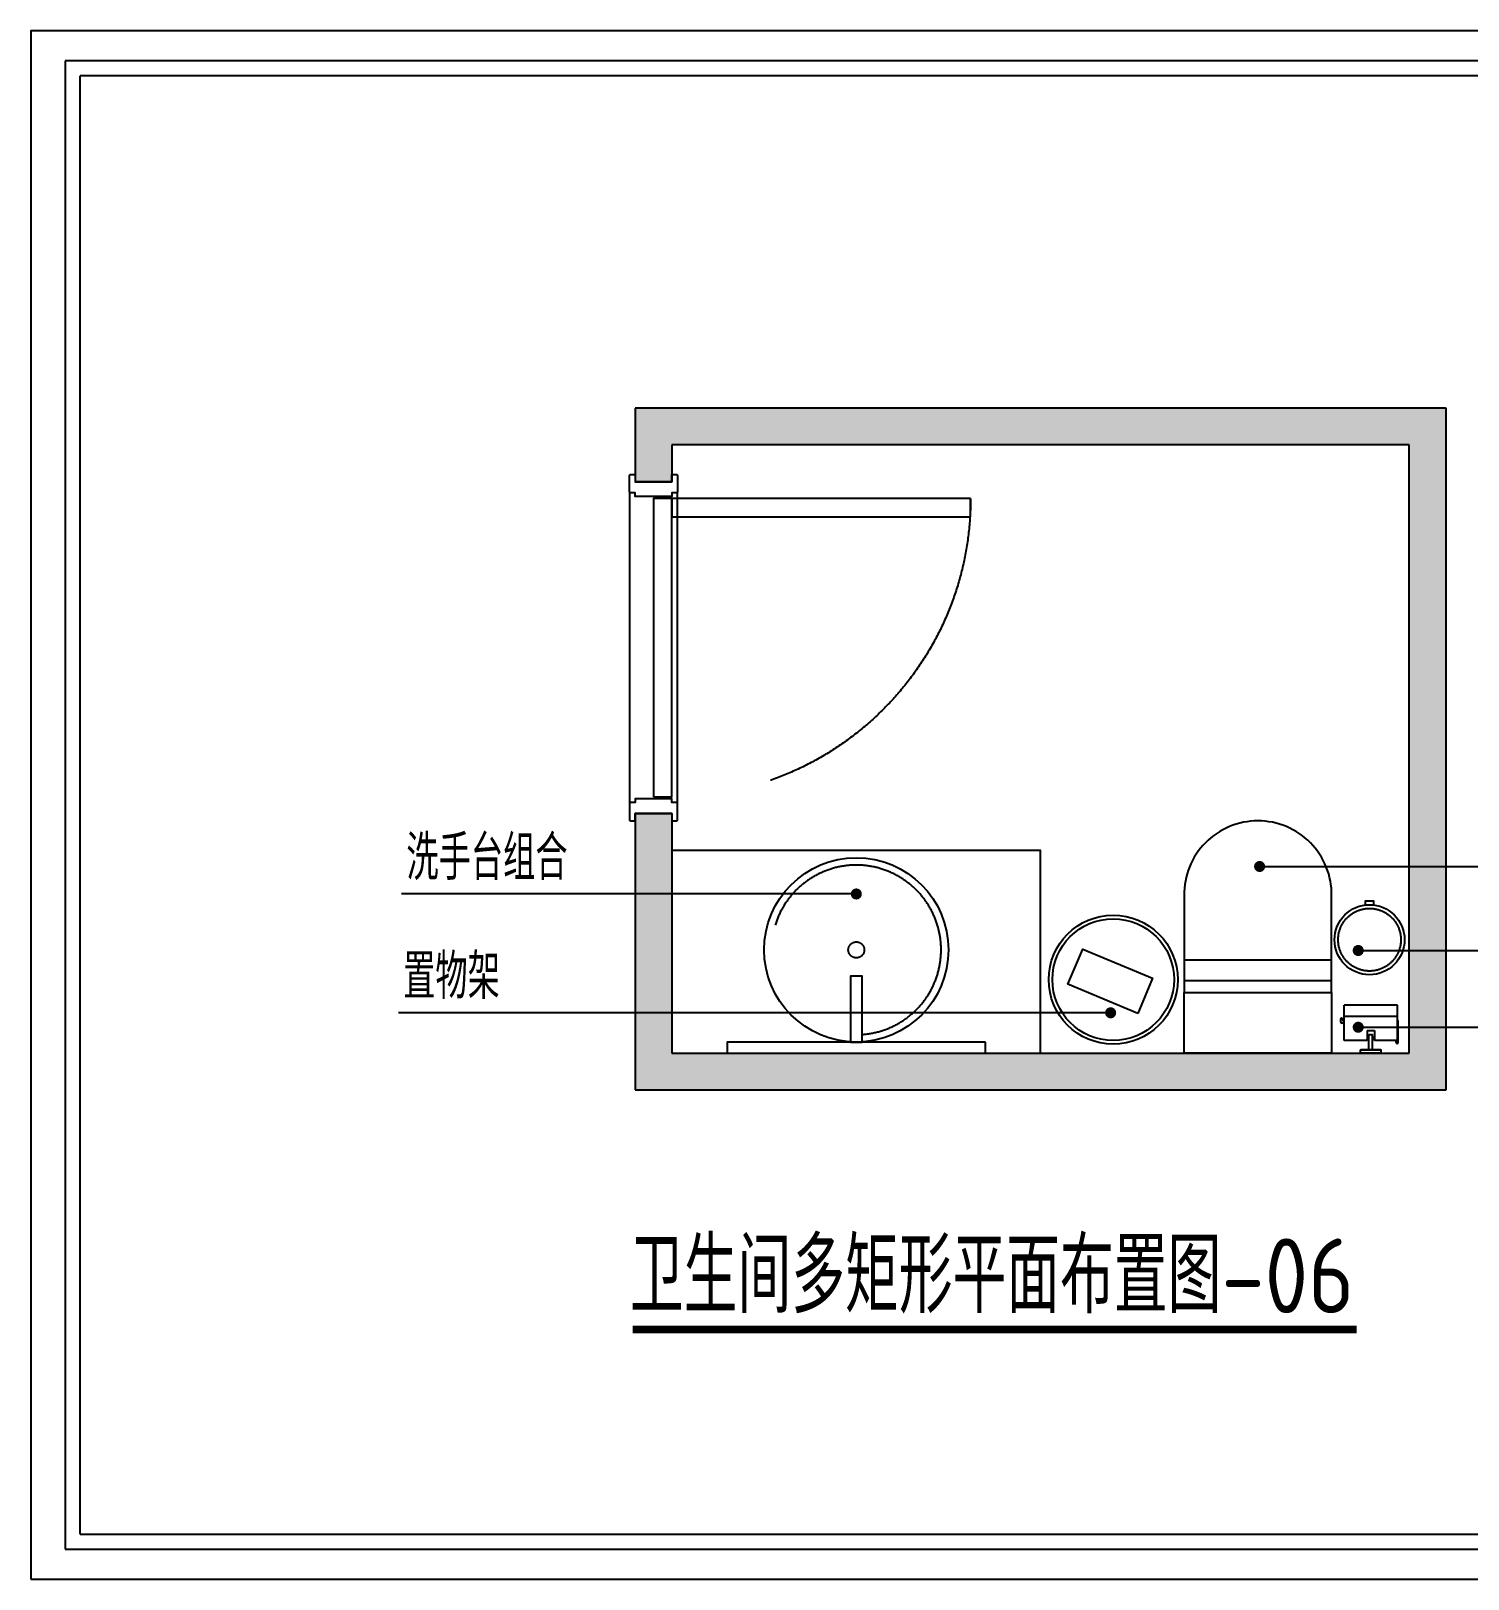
# Model space of a CAD drawing. Extents: x 23971 to 232415, y -48119 to 67869.
# Drawn here: x 215420 to 219318, y -2178 to 2022 of the extents above; entities that cross this region are included whole.
import ezdxf

# ---------------------------------------------------------------- set-up
doc = ezdxf.new("R2010")
doc.units = 0
doc.header["$LTSCALE"] = 1000
doc.header["$MEASUREMENT"] = 0
doc.linetypes.add('DASHED', pattern=[0.75, 0.5, -0.25])
for name, color, linetype in [('A-rc 混凝土墙', 255, 'Continuous'), ('A-WINDOW-门窗', 153, 'Continuous'), ('D-door门', 42, 'Continuous'), ('D-门套', 42, 'Continuous'), ('DIM_SYMB', 3, 'Continuous'), ('PM-家具', 146, 'Continuous'), ('PUB_DIM', 3, 'Continuous'), ('PUB_TEXT', 7, 'Continuous'), ('活动家具', 7, 'Continuous')]:
    doc.layers.add(name, color=color, linetype=linetype)
doc.styles.add('_TCH_DIM', font='SIMPLEX', dxfattribs={"bigfont": 'GBCBIG'})
doc.styles.get("Standard").update_dxf_attribs({"font": 'gbenor.shx', "bigfont": 'gbcbig.shx'})
doc.dimstyles.new('ISO-25', dxfattribs={"dimtxt": 2.5, "dimasz": 2.5, "dimexe": 1.25, "dimexo": 0.625, "dimtad": 1, "dimtxsty": 'Standard', "dimcen": 2.5, "dimadec": 0, "dimazin": 0, "dimtfac": 1, "dimtmove": 0, "dimatfit": 3, "dimfxl": 1, "dimarcsym": 0})

# ---------------------------------------------------------------- blocks, each defined once
blk = doc.blocks.new('dgdfgf45242')
at = {"layer": 'A-WINDOW-门窗', "color": 250, "linetype": 'DASHED', "ltscale": 2}
for points in [[(19048.8, 7603.3), (19892.8, 7603.3)], [(19892.8, 7473.3), (19048.8, 7473.3)]]:
    blk.add_lwpolyline(points, dxfattribs=at)
at = {"layer": 'A-WINDOW-门窗', "color": 250, "linetype": 'DASHED', "ltscale": 2, "elevation": 0}
blk.add_lwpolyline([(19115.8, 6678.3), (19065.8, 6678.3), (19065.8, 7488.3), (19115.8, 7488.3), (19115.8, 7478.3), (19115.8, 7478.3), (19115.8, 6688.3), (19115.8, 6688.3), (19115.8, 6678.3)], dxfattribs=at)
at = {"layer": 'A-WINDOW-门窗', "color": 250, "linetype": 'DASHED', "ltscale": 2}
blk.add_arc((19065.8, 7488.3, 0), 810, 270, 0, dxfattribs=at)
at = {"layer": 'D-door门', "ltscale": 0.5, "elevation": 0}
blk.add_lwpolyline([(19875.8, 7538.3), (19875.8, 7488.3), (19065.8, 7488.3), (19065.8, 7538.3), (19075.8, 7538.3), (19075.8, 7538.3), (19865.8, 7538.3), (19865.8, 7538.3), (19875.8, 7538.3)], dxfattribs=at)
at = {"layer": 'D-门套', "lineweight": 25}
for points in [[(19000.8, 7488.3), (19000.8, 7475.3), (19002.8, 7473.3), (19048.8, 7473.3), (19050.8, 7475.3), (19050.8, 7488.3), (19060.8, 7488.3), (19060.8, 7588.3), (19050.8, 7588.3), (19050.8, 7601.3), (19048.8, 7603.3), (19002.8, 7603.3), (19000.8, 7601.3), (19000.8, 7588.3), (19020.8, 7588.3), (19020.8, 7488.3), (19000.8, 7488.3)], [(19940.8, 7488.3), (19940.8, 7475.3), (19938.8, 7473.3), (19892.8, 7473.3), (19890.8, 7475.3), (19890.8, 7488.3), (19880.8, 7488.3), (19880.8, 7588.3), (19890.8, 7588.3), (19890.8, 7601.3), (19892.8, 7603.3), (19938.8, 7603.3), (19940.8, 7601.3), (19940.8, 7588.3), (19920.8, 7588.3), (19920.8, 7488.3), (19940.8, 7488.3)]]:
    blk.add_lwpolyline(points, dxfattribs=at)
blk = doc.blocks.new('20kuang')
at = {"color": 251}
for p, q in [((-187899.8, 32554.2), (-193665.6, 32554.2)), ((-193665.6, 32554.2), (-193665.6, 28516.8)), ((-193665.6, 28516.8), (-187899.8, 28516.8))]:
    blk.add_line(p, q, dxfattribs=at)
for p, q in [((-187940.5, 32513.5), (-193624.9, 32513.5)), ((-193624.9, 28557.5), (-193624.9, 32513.5)), ((-193624.9, 28557.5), (-187940.5, 28557.5))]:
    blk.add_line(p, q)
blk.add_lwpolyline([(-193758.5, 28435.5), (-187818.5, 28435.5), (-187818.5, 32635.5), (-193758.5, 32635.5)], close=True)
blk = doc.blocks.new('matong1')
at = {"color": 250, "linetype": 'DASHED', "ltscale": 2}
blk.add_line((-160656.7, -26288.4), (-160256.7, -26288.4), dxfattribs=at)
blk.add_line((-160256.7, -26343.1), (-160656.7, -26343.1))
blk.add_lwpolyline([(-160656.7, -26113.2, -0.418231), (-160456.7, -25910.4, -0.418231), (-160256.7, -26113.2), (-160256.7, -26376), (-160656.7, -26376), (-160656.7, -26113.2)], format="xyb")
blk.add_lwpolyline([(-160656.7, -26540.4), (-160256.7, -26540.4), (-160256.7, -26376), (-160656.7, -26376)], close=True)
blk = doc.blocks.new('lajitong')
at = {"layer": 'A-WINDOW-门窗', "color": 250, "linetype": 'DASHED', "ltscale": 2}
blk.add_circle((-145482.4, -22437.2), 85, dxfattribs=at)
at = {"layer": 'PM-家具'}
blk.add_lwpolyline([(-145494.3, -22531.5), (-145494.3, -22541.7), (-145470.5, -22541.7), (-145470.5, -22531.5)], dxfattribs=at)
blk.add_circle((-145482.4, -22437.2), 95, dxfattribs=at)
blk = doc.blocks.new('zhuwujia')
at = {"layer": 'PM-家具', "color": 146}
blk.add_lwpolyline([(-144361.2, -21076.3), (-144172.1, -21155.4), (-144212.1, -21250.9), (-144401.2, -21171.8)], close=True, dxfattribs=at)
at = {"layer": 'PM-家具'}
blk.add_circle((-144294.8, -21168), 175, dxfattribs=at)
at = {"layer": 'PM-家具', "color": 252, "true_color": 0x939598}
blk.add_circle((-144294.8, -21168), 165, dxfattribs=at)

msp = doc.modelspace()

# ---------------------------------------------------------------- hatches: boundary and pattern name
at = {"layer": '活动家具'}
h = msp.add_hatch(dxfattribs=at)
h.set_pattern_fill('钢筋混凝土', color=251, scale=10, angle=180)
h.set_pattern_definition([(225, (336646.695, 43155.953), (17.6776695, -17.6776695), []), (230, (336646.695, 43155.95), (-71.726018, 6.275213), [7.5, -82.5]), (175, (336646.695, 43155.95), (13.875133, -75.219213), [6, -66]), (280.4514, (336640.72, 43156.476), (-57.85094, -68.943954), [6.37402, -70.11421]), (226.1842, (336646.695, 43135.95), (-106.724105, 16.5519), [11.25, -123.75]), (276.6356, (336637.8, 43137.33), (-93.46627, -97.41179), [9.56103, -105.1713]), (171.1842, (336646.7, 43135.95), (-93.46619, -97.41186), [9, -99]), (201, (336636.695, 43140.95), (-59.690705, 40.26189), [7.5, -82.5]), (146, (336636.695, 43140.95), (-24.331533, -72.515005), [6, -66]), (251.4514, (336631.72, 43144.31), (-84.022263, -32.25305), [6.37402, -70.11421]), (217.5, (336646.695, 43155.953), (-1.2159855, -33.2893854), [0, -65.2, 0, -67, 0, -66.25]), (187.5, (336646.695, 43155.953), (-26.306954, -39.441171), [0, -38.2, 0, -63.7, 0, -25.25]), (147.5, (336668.995, 43155.953), (-53.3822436, 2.255487), [0, -25, 0, -78, 0, -103.5]), (137.5, (336678.995, 43155.953), (-58.318617, -10.010498), [0, -32.5, 0, -51.8, 0, -73.5])])
h.paths.add_polyline_path([(219259, 999), (217059, 999), (217059, 799), (217159, 799), (217159, 899), (219159, 899), (219159, -751), (217159, -751), (217159, -201), (217159, -101), (217059, -101), (217059, -851), (219259, -851)])

# ---------------------------------------------------------------- linework, layer by layer
at = {"layer": 'A-rc 混凝土墙'}
for p, q in [((217059, 999), (217059, 799)), ((219259, 999), (217059, 999)), ((219259, -851), (219259, 999)), ((217159, 899), (217159, 799)), ((219159, 899), (217159, 899)), ((219159, -751), (219159, 899)), ((217159, 799), (217059, 799)), ((217059, -101), (217059, -851)), ((217159, -101), (217059, -101)), ((217159, -101), (217159, -751)), ((217159, -751), (219159, -751)), ((217059, -851), (219259, -851))]:
    msp.add_line(p, q, dxfattribs=at)
at = {"layer": 'A-WINDOW-门窗', "color": 250, "linetype": 'DASHED', "ltscale": 2}
msp.add_line((218982.1, -651.1), (219127.1, -651.1), dxfattribs=at)
msp.add_circle((217659, -471), 21.7, dxfattribs=at)
msp.add_arc((217659, -471), 230, 273.8796, 266.1204, dxfattribs=at)
at = {"layer": 'DIM_SYMB', "const_width": 21}
msp.add_lwpolyline([(217052.6, -1501.3), (219016.2, -1501.3)], dxfattribs=at)
at = {"layer": 'PM-家具'}
for p, q in [((218982.1, -717), (218982.1, -621)), ((219127.1, -621), (218982.1, -621)), ((219127.1, -717), (219127.1, -621)), ((218972.1, -659.6), (218972.1, -664.9)), ((218982.1, -669.9), (218977.1, -669.9)), ((218978.1, -659.6), (218978.1, -660.9)), ((218981.1, -663.9), (218982.1, -663.9)), ((219129.2, -721.9), (219129.2, -664.9)), ((219044.6, -689.5), (219044.6, -717)), ((219044.6, -689.5), (219064.6, -689.5)), ((219044.6, -708), (219049.6, -708)), ((219044.6, -714), (219049.6, -714)), ((219049.6, -741), (219049.6, -701)), ((219049.6, -701), (219059.6, -701)), ((219059.6, -741), (219059.6, -701)), ((219059.6, -708), (219064.6, -708)), ((219059.6, -714), (219064.6, -714)), ((219064.6, -689.5), (219064.6, -717)), ((219044.6, -717), (218982.1, -717)), ((219082.1, -743), (219027.1, -743)), ((219127.1, -717), (219064.6, -717)), ((219123.2, -721.9), (219123.2, -717))]:
    msp.add_line(p, q, dxfattribs=at)
for points in [[(217159, -751), (218159, -751), (218159, -201), (217159, -201)], [(217643.4, -721), (217674.5, -721), (217674.5, -542.1), (217643.4, -542.1)], [(218009, -721), (217309, -721), (217309, -751), (218009, -751)]]:
    msp.add_lwpolyline(points, close=True, dxfattribs=at)
msp.add_lwpolyline([(219027.1, -751), (219027.1, -743, -0.414214), (219029.1, -741), (219080.1, -741, -0.414214), (219082.1, -743), (219082.1, -751)], format="xyb", close=True, dxfattribs=at)
msp.add_circle((217659, -471), 250, dxfattribs=at)
for centre, radius, start, end in [((218975.1, -659.6), 3, 0, 180), ((218977.1, -664.9), 5, 180, 270), ((218981.1, -660.9), 3, 180, 270), ((219126.2, -664.9), 3, 0, 73.8987), ((219126.2, -721.9), 3, 180, 0)]:
    msp.add_arc(centre, radius, start, end, dxfattribs=at)

# ---------------------------------------------------------------- block references
at = {"color": 146}
msp.add_blockref('20kuang', (409178.7, -30613.5), dxfattribs=at)
at = {"xscale": -1, "rotation": 90}
msp.add_blockref('dgdfgf45242', (224647.3, 19819.8), dxfattribs=at)
at = {"layer": 'PM-家具', "xscale": -1}
msp.add_blockref('matong1', (58291.7, 25789.4), dxfattribs=at)
at = {"layer": 'PM-家具', "color": 146, "rotation": 180}
for name, p in [('zhuwujia', (74061.1, -21719.8)), ('lajitong', (73568.7, -22880.7))]:
    msp.add_blockref(name, p, dxfattribs=at)

# ---------------------------------------------------------------- texts
at = {"layer": 'PUB_TEXT', "style": '_TCH_DIM'}
for s, p in [('洗手台组合', (216438.4, -281.6)), ('置物架', (216429.7, -603.9))]:
    msp.add_text(s, height=121.53, dxfattribs=at).set_placement(p)
at = {"layer": 'PUB_TEXT'}
msp.add_text('卫生间多矩形平面布置图-06', height=202.553, dxfattribs=at).set_placement((217044.9, -1456.5))

# ---------------------------------------------------------------- leaders
at = {"layer": 'PUB_DIM'}
for points in [[(218753.1, -244.8), (219735.6, -244.8)], [(217659, -319.4), (216425.5, -319.4)], [(219020.5, -472.7), (219746.4, -472.7)], [(218348.9, -641.7), (216416.8, -641.7)], [(219020.5, -681), (219746.4, -681)]]:
    msp.add_leader(points, dimstyle='ISO-25', override={"dimscale": 0, "dimasz": 120, "dimtad": 0, "dimldrblk": 'DotSmall', "dimfxl": 100, "dimfxlon": 1, "dimarcsym": 1}, dxfattribs=at)

doc.saveas('drawing.dxf')
